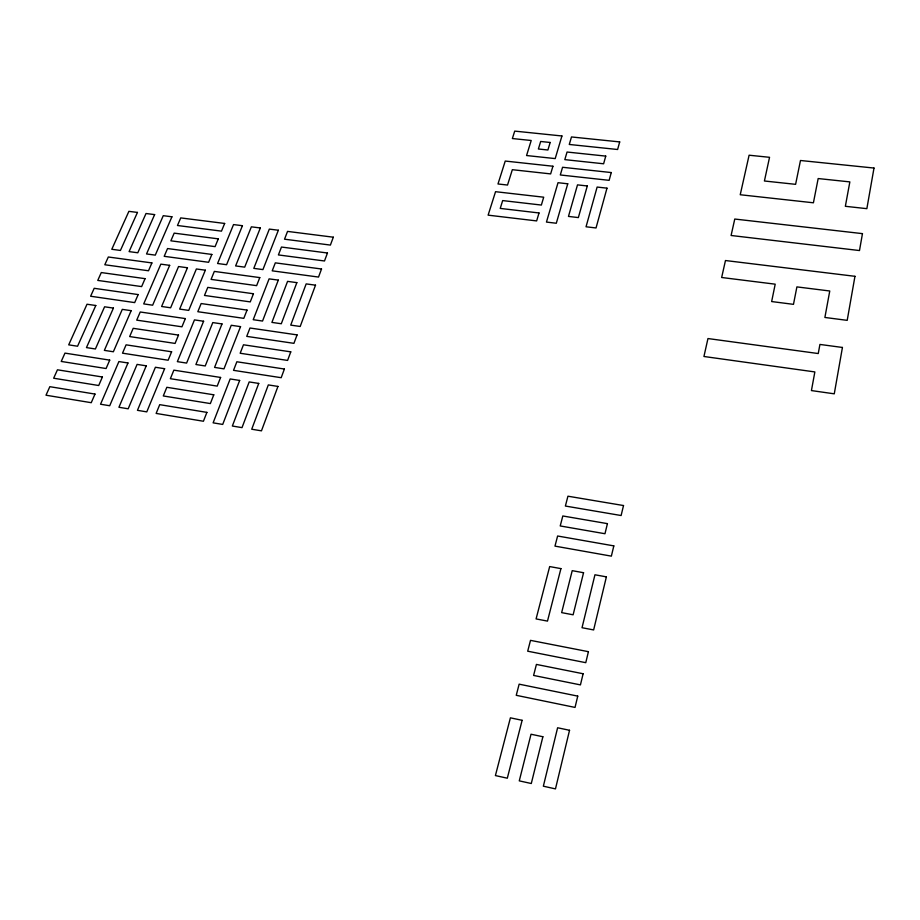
<?xml version="1.0" encoding="UTF-8"?>
<svg xmlns="http://www.w3.org/2000/svg" width="920" height="920" viewBox="0 0 920 920"><rect width="100%" height="100%" fill="white"/><g stroke="black" fill="none" stroke-linecap="round" stroke-linejoin="round"><path stroke-width="1.38" d="M842.432 347.461L834.268 393.829L811.428 390.574L814.856 371.933L703.938 356.488L707.963 338.548L818.248 353.544L819.927 344.436L842.432 347.461M854.956 276.31L847.205 320.355L824.895 317.457L829.759 290.996L796.904 286.89L793.477 304.347L771.65 301.553L775.203 284.176L721.659 277.495L725.466 260.532L854.956 276.31M862.466 233.634L859.487 250.55L731.089 235.486L734.769 219.04L862.466 233.634M874 168.049L866.858 208.667L845.353 206.298L849.85 181.895L818.168 178.549L813.418 202.791L740.232 194.741L749.098 155.215L769.545 157.308L764.416 180.998L795.605 184.333L800.481 160.494L874 168.049M569.537 730.284L555.473 788.888L543.352 786.197L557.612 727.766L569.537 730.284M577.748 696.118L575.034 707.422L516.246 695.313L519.144 684.169L577.748 696.118M583.119 673.75L580.439 684.894L533.6 675.441L536.417 664.424L583.119 673.75M588.42 651.682L585.775 662.676L527.7 651.199L530.506 640.366L588.42 651.682M606.383 576.863L593.641 629.935L582.026 627.716L594.952 574.781L606.383 576.863M613.824 545.882L611.363 556.14L554.978 546.123L557.612 536.003L613.824 545.882M623.519 505.54L621.115 515.522L565.386 506.046L567.939 496.202L623.519 505.54M607.43 523.641L604.969 533.726L560.222 525.952L562.81 515.971L607.43 523.641M542.88 736.747L531.288 783.518L519.271 780.861L531.024 734.229L542.88 736.747M583.556 572.723L573.125 614.801L561.648 612.628L572.217 570.664L583.556 572.723M522.123 720.303L507.311 778.205L495.409 775.571L510.404 717.83L522.123 720.303M560.924 568.617L547.492 621.103L536.084 618.918L549.677 566.57L560.924 568.617M606.981 188.163L596.033 227.964L586.04 226.78L597.126 187.059L606.981 188.163M611.271 172.558L609.132 180.331L560.303 174.972L562.568 167.279L611.271 172.558M619.7 141.91L617.607 149.5L569.273 144.463L571.481 136.953L619.7 141.91M605.751 156.112L603.612 163.783L564.811 159.631L567.053 152.03L605.751 156.112M587.293 185.966L578.358 217.58L568.468 216.418L577.507 184.874L587.293 185.966M567.755 183.793L556.301 223.249L546.457 222.077L558.026 182.701L567.755 183.793M539.016 212.968L536.647 220.915L488.117 215.153L495.546 191.693L543.708 197.202L541.362 205.056L502.676 200.583L500.227 208.414L539.016 212.968M552.931 166.232L550.643 173.903L512.337 169.694L507.529 185.046L497.984 183.977L505.241 161.058L552.931 166.232M561.936 135.976L555.197 158.596L526.562 155.537L531.208 140.495L512.371 138.54L514.717 131.112L561.936 135.976M550.172 142.474L547.906 150.006L538.384 148.994L540.672 141.484L550.172 142.474M277.943 386.423L261.464 430.836L251.723 429.226L268.318 384.916L277.943 386.423M284.395 369.035L281.186 377.706L233.53 370.334L236.854 361.767L284.395 369.035M290.777 351.854L287.592 360.421L240.166 353.257L243.466 344.793L290.777 351.854M297.068 334.891L293.928 343.344L246.732 336.375L249.987 328.014L297.068 334.891M315.514 285.177L300.196 326.473L290.731 325.116L306.164 283.9L315.514 285.177M321.528 268.996L318.527 277.058L272.216 270.836L275.321 262.855L321.528 268.996M327.462 253L324.495 260.981L278.404 254.932L281.462 247.043L327.462 253M333.327 237.199L330.395 245.077L284.521 239.2L287.546 231.403L333.327 237.199M258.738 383.421L242.017 427.627L232.346 426.029L249.182 381.926L258.738 383.421M296.849 282.635L281.301 323.748L271.906 322.402L287.569 281.37L296.849 282.635M239.66 380.443L222.709 424.43L213.118 422.843L230.172 378.959L239.66 380.443M278.311 280.117L262.545 321.046L253.218 319.7L269.1 278.863L278.311 280.117M206.896 412.378L203.423 421.245L156.136 413.425L159.723 404.662L206.896 412.378M213.785 394.806L210.358 403.57L163.288 395.956L166.842 387.297L213.785 394.806M220.605 377.453L217.2 386.112L170.361 378.695L173.868 370.15L220.605 377.453M240.545 326.634L223.974 368.862L214.578 367.402L231.253 325.277L240.545 326.634M247.031 310.097L243.8 318.343L197.823 311.707L201.158 303.554L247.031 310.097M253.448 293.756L250.251 301.898L204.481 295.447L207.782 287.396L253.448 293.756M259.785 277.598L256.623 285.648L211.071 279.381L214.337 271.411L259.785 277.598M278.358 230.242L262.924 269.594L253.793 268.364L269.33 229.103L278.358 230.242M222.007 323.932L205.229 365.964L195.902 364.516L212.796 322.586L222.007 323.932M260.337 227.964L244.697 267.145L235.623 265.926L251.367 226.837L260.337 227.964M203.607 321.241L186.611 363.078L177.353 361.652L194.465 319.907L203.607 321.241M242.431 225.699L226.584 264.707L217.58 263.499L233.53 224.583L242.431 225.699M164.623 368.702L146.786 411.872L137.459 410.331L155.411 367.264L164.623 368.702M171.614 351.796L168.13 360.226L122.509 353.176L126.097 344.839L171.614 351.796M178.514 335.087L175.076 343.424L129.662 336.559L133.204 328.325L178.514 335.087M185.345 318.584L181.941 326.807L136.724 320.137L140.231 311.995L185.345 318.584M205.344 270.192L188.726 310.397L179.664 309.085L196.374 268.973L205.344 270.192M211.853 254.437L208.61 262.292L164.197 256.323L167.543 248.549L211.853 254.437M218.293 238.855L215.084 246.629L170.867 240.821L174.179 233.139L218.293 238.855M224.652 223.456L221.478 231.138L177.468 225.503L180.734 217.902L224.652 223.456M146.234 365.827L128.179 408.802L118.933 407.272L137.091 364.4L146.234 365.827M187.45 267.755L170.625 307.786L161.621 306.486L178.549 266.547L187.45 267.755M127.972 362.974L109.71 405.743L100.533 404.225L118.898 361.56L127.972 362.974M169.671 265.339L152.651 305.198L143.715 303.899L160.839 264.143L169.671 265.339M94.99 394.07L91.252 402.695L46 395.209L49.841 386.687L94.99 394.07M102.407 376.993L98.704 385.514L53.659 378.223L57.454 369.805L102.407 376.993M109.721 360.122L106.076 368.529L61.226 361.445L64.975 353.119L109.721 360.122M131.18 310.672L113.355 351.762L104.362 350.37L122.291 309.373L131.18 310.672M138.172 294.572L134.688 302.599L90.62 296.24L94.196 288.305L138.172 294.572M145.072 278.656L141.634 286.591L97.761 280.416L101.292 272.561L145.072 278.656M151.903 262.924L148.499 270.767L104.811 264.753L108.318 257.002L151.903 262.924M171.925 216.786L155.284 255.127L146.533 253.954L163.265 215.694L171.925 216.786M113.424 308.085L95.404 348.979L86.468 347.599L104.593 306.797L113.424 308.085M154.629 214.601L137.804 252.781L129.099 251.608L146.015 213.509L154.629 214.601M95.795 305.509L77.567 346.23L68.701 344.85L87.02 304.233L95.795 305.509M137.448 212.428L120.428 250.447L111.791 249.285L128.892 211.347L137.448 212.428"/></g></svg>
